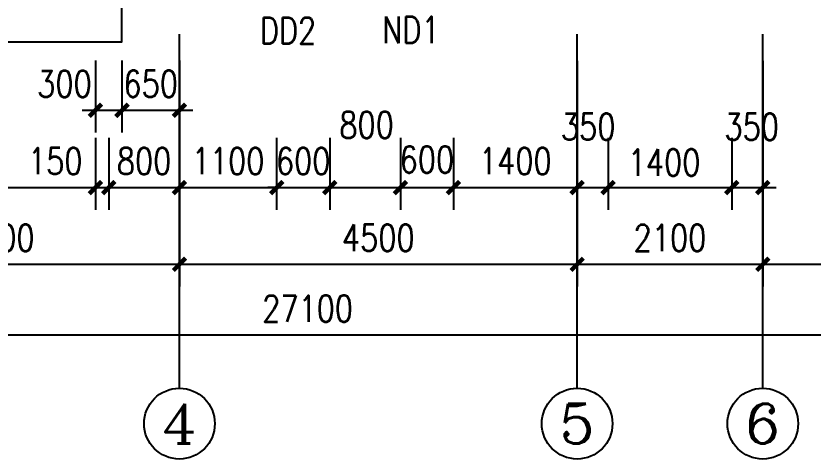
# Model space of a CAD drawing. Extents: x 535358 to 858566, y -185481 to -98609.
# Drawn here: x 730418 to 739437, y -143632 to -138624 of the extents above; entities that cross this region are included whole.
import ezdxf
from ezdxf.enums import TextEntityAlignment as Align

# ---------------------------------------------------------------- set-up
doc = ezdxf.new("R2010")
doc.units = 0
doc.header["$LTSCALE"] = 1000
doc.header["$MEASUREMENT"] = 0
doc.layers.get('0').update_dxf_attribs({"linetype": 'CONTINUOUS'})
doc.layers.get('DEFPOINTS').update_dxf_attribs({"linetype": 'CONTINUOUS'})
for name, color, linetype in [('AXIS', 3, 'CONTINUOUS'), ('AXIS_TEXT', 3, 'CONTINUOUS'), ('LEVL', 3, 'CONTINUOUS'), ('PUB_DIM', 3, 'CONTINUOUS'), ('STAIR', 2, 'CONTINUOUS')]:
    doc.layers.add(name, color=color, linetype=linetype)
doc.styles.add('COMPLEX', font='COMPLEX.shx')
doc.styles.add('dim_font', font='SIMPLEX.shx', dxfattribs={"width": 0.8})
doc.dimstyles.new('DIMN', dxfattribs={"dimtxt": 300, "dimasz": 100, "dimexe": 250, "dimexo": 300, "dimgap": 0, "dimtad": 0, "dimdec": 0, "dimzin": 0, "dimdsep": 46, "dimtxsty": 'dim_font', "dimblk": 'ARCHTICK', "dimcen": 0.09, "dimdle": 150, "dimclrt": 7, "dimazin": 0, "dimtfac": 1, "dimtdec": 0, "dimtix": 1, "dimtmove": 2, "dimatfit": 3, "dimldrblk": 'ARCHTICK', "dimfxl": 1, "dimtvp": 1, "dimtolj": 1, "dimtzin": 0, "dimarcsym": 0})

# ---------------------------------------------------------------- blocks, each defined once
blk = doc.blocks.new('_axiso')
blk.add_circle((0, 0), 0.5)
at = {"layer": 'AXIS_TEXT', "style": 'COMPLEX', "width": 1.041667}
blk.add_attdef('A', text='', height=0.56, dxfattribs=at).set_placement((-0.25, -0.28), (0.25, -0.28), align=Align.FIT)
blk = doc.blocks.new('_archtick')
at = {"const_width": 0.5}
blk.add_lwpolyline([(-0.7, -0.7), (0.7, 0.7)], dxfattribs=at)
blk = doc.blocks.new('*D263')
at = {"layer": 'AXIS', "color": 0, "lineweight": -2, "transparency": 16777216}
for p, q in [((736768.2, -139131.5), (736768.2, -141681.5)), ((738868.2, -139131.5), (738868.2, -141681.5)), ((739018.2, -141431.5), (736618.2, -141431.5))]:
    blk.add_line(p, q, dxfattribs=at)
at = {"layer": 'DEFPOINTS', "color": 0, "transparency": 16777216}
for p in [(736768.2, -138831.5), (738868.2, -138831.5), (736768.2, -141431.5)]:
    blk.add_point(p, dxfattribs=at)
at = {"layer": 'AXIS', "color": 0, "lineweight": -2, "transparency": 16777216, "xscale": 100, "yscale": 100, "zscale": 100, "rotation": 180}
blk.add_blockref('_archtick', (736768.2, -141431.5), dxfattribs=at)
at = {"layer": 'AXIS', "color": 0, "lineweight": -2, "transparency": 16777216, "xscale": 100, "yscale": 100, "zscale": 100}
blk.add_blockref('_archtick', (738868.2, -141431.5), dxfattribs=at)
at = {"layer": 'AXIS', "color": 7, "transparency": 16777216, "insert": (737818.2, -141131.5), "char_height": 300, "attachment_point": 5, "style": 'dim_font'}
blk.add_mtext('\\A1;2100', dxfattribs=at)
blk = doc.blocks.new('*D264')
at = {"layer": 'AXIS', "color": 0, "lineweight": -2, "transparency": 16777216}
for p, q in [((732268.2, -139131.5), (732268.2, -141681.5)), ((736768.2, -139131.5), (736768.2, -141681.5)), ((736918.2, -141431.5), (732118.2, -141431.5))]:
    blk.add_line(p, q, dxfattribs=at)
at = {"layer": 'DEFPOINTS', "color": 0, "transparency": 16777216}
for p in [(732268.2, -138831.5), (736768.2, -138831.5), (732268.2, -141431.5)]:
    blk.add_point(p, dxfattribs=at)
at = {"layer": 'AXIS', "color": 0, "lineweight": -2, "transparency": 16777216, "xscale": 100, "yscale": 100, "zscale": 100, "rotation": 180}
blk.add_blockref('_archtick', (732268.2, -141431.5), dxfattribs=at)
at = {"layer": 'AXIS', "color": 0, "lineweight": -2, "transparency": 16777216, "xscale": 100, "yscale": 100, "zscale": 100}
blk.add_blockref('_archtick', (736768.2, -141431.5), dxfattribs=at)
at = {"layer": 'AXIS', "color": 7, "transparency": 16777216, "insert": (734518.2, -141131.5), "char_height": 300, "attachment_point": 5, "style": 'dim_font'}
blk.add_mtext('\\A1;4500', dxfattribs=at)
blk = doc.blocks.new('*D265')
at = {"layer": 'AXIS', "color": 0, "lineweight": -2, "transparency": 16777216}
for p, q in [((728168.2, -139131.5), (728168.2, -141681.5)), ((732268.2, -139131.5), (732268.2, -141681.5)), ((732418.2, -141431.5), (728018.2, -141431.5))]:
    blk.add_line(p, q, dxfattribs=at)
at = {"layer": 'DEFPOINTS', "color": 0, "transparency": 16777216}
for p in [(728168.2, -138831.5), (732268.2, -138831.5), (728168.2, -141431.5)]:
    blk.add_point(p, dxfattribs=at)
at = {"layer": 'AXIS', "color": 0, "lineweight": -2, "transparency": 16777216, "xscale": 100, "yscale": 100, "zscale": 100, "rotation": 180}
blk.add_blockref('_archtick', (728168.2, -141431.5), dxfattribs=at)
at = {"layer": 'AXIS', "color": 0, "lineweight": -2, "transparency": 16777216, "xscale": 100, "yscale": 100, "zscale": 100}
blk.add_blockref('_archtick', (732268.2, -141431.5), dxfattribs=at)
at = {"layer": 'AXIS', "color": 7, "transparency": 16777216, "insert": (730218.2, -141131.5), "char_height": 300, "attachment_point": 5, "style": 'dim_font'}
blk.add_mtext('\\A1;4100', dxfattribs=at)
blk = doc.blocks.new('*D157')
at = {"layer": 'AXIS', "color": 0, "lineweight": -2, "transparency": 16777216}
for p, q in [((720168.2, -139131.5), (720168.2, -142481.5)), ((747268.2, -139131.5), (747268.2, -142481.5)), ((747418.2, -142231.5), (720018.2, -142231.5))]:
    blk.add_line(p, q, dxfattribs=at)
at = {"layer": 'DEFPOINTS', "color": 0, "transparency": 16777216}
for p in [(720168.2, -138831.5), (747268.2, -138831.5), (720168.2, -142231.5)]:
    blk.add_point(p, dxfattribs=at)
at = {"layer": 'AXIS', "color": 0, "lineweight": -2, "transparency": 16777216, "xscale": 100, "yscale": 100, "zscale": 100, "rotation": 180}
blk.add_blockref('_archtick', (720168.2, -142231.5), dxfattribs=at)
at = {"layer": 'AXIS', "color": 0, "lineweight": -2, "transparency": 16777216, "xscale": 100, "yscale": 100, "zscale": 100}
blk.add_blockref('_archtick', (747268.2, -142231.5), dxfattribs=at)
at = {"layer": 'AXIS', "color": 7, "transparency": 16777216, "insert": (733718.2, -141931.5), "char_height": 300, "attachment_point": 5, "style": 'dim_font'}
blk.add_mtext('\\A1;27100', dxfattribs=at)
blk = doc.blocks.new('*D158')
at = {"layer": 'DEFPOINTS', "color": 0, "transparency": 16777216}
for p in [(732268.2, -139702.1), (733368.2, -139702.1), (733368.2, -140563.7)]:
    blk.add_point(p, dxfattribs=at)
at = {"layer": 'PUB_DIM', "color": 0, "lineweight": -2, "transparency": 16777216}
for p, q in [((732268.2, -140002.1), (732268.2, -140813.7)), ((733368.2, -140002.1), (733368.2, -140813.7)), ((732118.2, -140563.7), (733518.2, -140563.7))]:
    blk.add_line(p, q, dxfattribs=at)
at = {"layer": 'PUB_DIM', "color": 0, "lineweight": -2, "transparency": 16777216, "xscale": 100, "yscale": 100, "zscale": 100, "rotation": 180}
blk.add_blockref('_archtick', (732268.2, -140563.7), dxfattribs=at)
at = {"layer": 'PUB_DIM', "color": 0, "lineweight": -2, "transparency": 16777216, "xscale": 100, "yscale": 100, "zscale": 100}
blk.add_blockref('_archtick', (733368.2, -140563.7), dxfattribs=at)
at = {"layer": 'PUB_DIM', "color": 7, "transparency": 16777216, "insert": (732818.2, -140263.7), "char_height": 300, "attachment_point": 5, "style": 'dim_font'}
blk.add_mtext('\\A1;1100', dxfattribs=at)
blk = doc.blocks.new('*D159')
at = {"layer": 'DEFPOINTS', "color": 0, "transparency": 16777216}
for p in [(733368.2, -139702.1), (733968.2, -139702.1), (733968.2, -140563.7)]:
    blk.add_point(p, dxfattribs=at)
at = {"layer": 'PUB_DIM', "color": 0, "lineweight": -2, "transparency": 16777216}
for p, q in [((733368.2, -140002.1), (733368.2, -140813.7)), ((733968.2, -140002.1), (733968.2, -140813.7)), ((733368.2, -140563.7), (733268.2, -140563.7)), ((733368.2, -140563.7), (733968.2, -140563.7)), ((733968.2, -140563.7), (734068.2, -140563.7))]:
    blk.add_line(p, q, dxfattribs=at)
at = {"layer": 'PUB_DIM', "color": 0, "lineweight": -2, "transparency": 16777216, "xscale": 100, "yscale": 100, "zscale": 100}
blk.add_blockref('_archtick', (733368.2, -140563.7), dxfattribs=at)
at = {"layer": 'PUB_DIM', "color": 0, "lineweight": -2, "transparency": 16777216, "xscale": 100, "yscale": 100, "zscale": 100, "rotation": 180}
blk.add_blockref('_archtick', (733968.2, -140563.7), dxfattribs=at)
at = {"layer": 'PUB_DIM', "color": 7, "transparency": 16777216, "insert": (733668.2, -140263.7), "char_height": 300, "attachment_point": 5, "style": 'dim_font'}
blk.add_mtext('\\A1;600', dxfattribs=at)
blk = doc.blocks.new('*D160')
at = {"layer": 'DEFPOINTS', "color": 0, "transparency": 16777216}
for p in [(733968.2, -139702.1), (734768.2, -139702.1), (734768.2, -140563.7)]:
    blk.add_point(p, dxfattribs=at)
at = {"layer": 'PUB_DIM', "color": 0, "lineweight": -2, "transparency": 16777216}
for p, q in [((733968.2, -140002.1), (733968.2, -140813.7)), ((734768.2, -140002.1), (734768.2, -140813.7)), ((733818.2, -140563.7), (734918.2, -140563.7))]:
    blk.add_line(p, q, dxfattribs=at)
at = {"layer": 'PUB_DIM', "color": 0, "lineweight": -2, "transparency": 16777216, "xscale": 100, "yscale": 100, "zscale": 100, "rotation": 180}
blk.add_blockref('_archtick', (733968.2, -140563.7), dxfattribs=at)
at = {"layer": 'PUB_DIM', "color": 0, "lineweight": -2, "transparency": 16777216, "xscale": 100, "yscale": 100, "zscale": 100}
blk.add_blockref('_archtick', (734768.2, -140563.7), dxfattribs=at)
at = {"layer": 'PUB_DIM', "color": 7, "transparency": 16777216, "insert": (734386.2, -139856.4), "char_height": 300, "attachment_point": 5, "style": 'dim_font'}
blk.add_mtext('\\A1;800', dxfattribs=at)
blk = doc.blocks.new('*D161')
at = {"layer": 'DEFPOINTS', "color": 0, "transparency": 16777216}
for p in [(734768.2, -139702.1), (735368.2, -139702.1), (735368.2, -140563.7)]:
    blk.add_point(p, dxfattribs=at)
at = {"layer": 'PUB_DIM', "color": 0, "lineweight": -2, "transparency": 16777216}
for p, q in [((734768.2, -140002.1), (734768.2, -140813.7)), ((735368.2, -140002.1), (735368.2, -140813.7)), ((734618.2, -140563.7), (735518.2, -140563.7))]:
    blk.add_line(p, q, dxfattribs=at)
at = {"layer": 'PUB_DIM', "color": 0, "lineweight": -2, "transparency": 16777216, "xscale": 100, "yscale": 100, "zscale": 100, "rotation": 180}
blk.add_blockref('_archtick', (734768.2, -140563.7), dxfattribs=at)
at = {"layer": 'PUB_DIM', "color": 0, "lineweight": -2, "transparency": 16777216, "xscale": 100, "yscale": 100, "zscale": 100}
blk.add_blockref('_archtick', (735368.2, -140563.7), dxfattribs=at)
at = {"layer": 'PUB_DIM', "color": 7, "transparency": 16777216, "insert": (735068.2, -140248.1), "char_height": 300, "attachment_point": 5, "style": 'dim_font'}
blk.add_mtext('\\A1;600', dxfattribs=at)
blk = doc.blocks.new('*D162')
at = {"layer": 'DEFPOINTS', "color": 0, "transparency": 16777216}
for p in [(735368.2, -139702.1), (736768.2, -139702.1), (736768.2, -140563.7)]:
    blk.add_point(p, dxfattribs=at)
at = {"layer": 'PUB_DIM', "color": 0, "lineweight": -2, "transparency": 16777216}
for p, q in [((735368.2, -140002.1), (735368.2, -140813.7)), ((736768.2, -140002.1), (736768.2, -140813.7)), ((735218.2, -140563.7), (736918.2, -140563.7))]:
    blk.add_line(p, q, dxfattribs=at)
at = {"layer": 'PUB_DIM', "color": 0, "lineweight": -2, "transparency": 16777216, "xscale": 100, "yscale": 100, "zscale": 100, "rotation": 180}
blk.add_blockref('_archtick', (735368.2, -140563.7), dxfattribs=at)
at = {"layer": 'PUB_DIM', "color": 0, "lineweight": -2, "transparency": 16777216, "xscale": 100, "yscale": 100, "zscale": 100}
blk.add_blockref('_archtick', (736768.2, -140563.7), dxfattribs=at)
at = {"layer": 'PUB_DIM', "color": 7, "transparency": 16777216, "insert": (736068.2, -140263.7), "char_height": 300, "attachment_point": 5, "style": 'dim_font'}
blk.add_mtext('\\A1;1400', dxfattribs=at)
blk = doc.blocks.new('*D163')
at = {"layer": 'DEFPOINTS', "color": 0, "transparency": 16777216}
for p in [(736768.2, -139702.1), (737118.2, -139702.1), (737118.2, -140563.7)]:
    blk.add_point(p, dxfattribs=at)
at = {"layer": 'PUB_DIM', "color": 0, "lineweight": -2, "transparency": 16777216}
for p, q in [((736768.2, -140002.1), (736768.2, -140813.7)), ((737118.2, -140002.1), (737118.2, -140813.7)), ((736618.2, -140563.7), (737268.2, -140563.7))]:
    blk.add_line(p, q, dxfattribs=at)
at = {"layer": 'PUB_DIM', "color": 0, "lineweight": -2, "transparency": 16777216, "xscale": 100, "yscale": 100, "zscale": 100, "rotation": 180}
blk.add_blockref('_archtick', (736768.2, -140563.7), dxfattribs=at)
at = {"layer": 'PUB_DIM', "color": 0, "lineweight": -2, "transparency": 16777216, "xscale": 100, "yscale": 100, "zscale": 100}
blk.add_blockref('_archtick', (737118.2, -140563.7), dxfattribs=at)
at = {"layer": 'PUB_DIM', "color": 7, "transparency": 16777216, "insert": (736893.2, -139875.7), "char_height": 300, "attachment_point": 5, "style": 'dim_font'}
blk.add_mtext('\\A1;350', dxfattribs=at)
blk = doc.blocks.new('*D164')
at = {"layer": 'DEFPOINTS', "color": 0, "transparency": 16777216}
for p in [(737118.2, -139702.1), (738518.2, -139702.1), (738518.2, -140563.7)]:
    blk.add_point(p, dxfattribs=at)
at = {"layer": 'PUB_DIM', "color": 0, "lineweight": -2, "transparency": 16777216}
for p, q in [((737118.2, -140002.1), (737118.2, -140813.7)), ((738518.2, -140002.1), (738518.2, -140813.7)), ((736968.2, -140563.7), (738668.2, -140563.7))]:
    blk.add_line(p, q, dxfattribs=at)
at = {"layer": 'PUB_DIM', "color": 0, "lineweight": -2, "transparency": 16777216, "xscale": 100, "yscale": 100, "zscale": 100, "rotation": 180}
blk.add_blockref('_archtick', (737118.2, -140563.7), dxfattribs=at)
at = {"layer": 'PUB_DIM', "color": 0, "lineweight": -2, "transparency": 16777216, "xscale": 100, "yscale": 100, "zscale": 100}
blk.add_blockref('_archtick', (738518.2, -140563.7), dxfattribs=at)
at = {"layer": 'PUB_DIM', "color": 7, "transparency": 16777216, "insert": (737751.7, -140279.5), "char_height": 300, "attachment_point": 5, "style": 'dim_font'}
blk.add_mtext('\\A1;1400', dxfattribs=at)
blk = doc.blocks.new('*D165')
at = {"layer": 'DEFPOINTS', "color": 0, "transparency": 16777216}
for p in [(738518.2, -139702.1), (738868.2, -139702.1), (738868.2, -140563.7)]:
    blk.add_point(p, dxfattribs=at)
at = {"layer": 'PUB_DIM', "color": 0, "lineweight": -2, "transparency": 16777216}
for p, q in [((738518.2, -140002.1), (738518.2, -140813.7)), ((738868.2, -140002.1), (738868.2, -140813.7)), ((738368.2, -140563.7), (739018.2, -140563.7))]:
    blk.add_line(p, q, dxfattribs=at)
at = {"layer": 'PUB_DIM', "color": 0, "lineweight": -2, "transparency": 16777216, "xscale": 100, "yscale": 100, "zscale": 100, "rotation": 180}
blk.add_blockref('_archtick', (738518.2, -140563.7), dxfattribs=at)
at = {"layer": 'PUB_DIM', "color": 0, "lineweight": -2, "transparency": 16777216, "xscale": 100, "yscale": 100, "zscale": 100}
blk.add_blockref('_archtick', (738868.2, -140563.7), dxfattribs=at)
at = {"layer": 'PUB_DIM', "color": 7, "transparency": 16777216, "insert": (738743.2, -139876.9), "char_height": 300, "attachment_point": 5, "style": 'dim_font'}
blk.add_mtext('\\A1;350', dxfattribs=at)
blk = doc.blocks.new('*D218')
at = {"layer": 'AXIS', "color": 0, "lineweight": -2, "transparency": 16777216}
for p, q in [((738868.2, -139131.5), (738868.2, -141681.5)), ((747268.2, -139131.5), (747268.2, -141681.5)), ((747418.2, -141431.5), (738718.2, -141431.5))]:
    blk.add_line(p, q, dxfattribs=at)
at = {"layer": 'DEFPOINTS', "color": 0, "transparency": 16777216}
for p in [(738868.2, -138831.5), (747268.2, -138831.5), (738868.2, -141431.5)]:
    blk.add_point(p, dxfattribs=at)
at = {"layer": 'AXIS', "color": 0, "lineweight": -2, "transparency": 16777216, "xscale": 100, "yscale": 100, "zscale": 100, "rotation": 180}
blk.add_blockref('_archtick', (738868.2, -141431.5), dxfattribs=at)
at = {"layer": 'AXIS', "color": 0, "lineweight": -2, "transparency": 16777216, "xscale": 100, "yscale": 100, "zscale": 100}
blk.add_blockref('_archtick', (747268.2, -141431.5), dxfattribs=at)
at = {"layer": 'AXIS', "color": 7, "transparency": 16777216, "insert": (743068.2, -141131.5), "char_height": 300, "attachment_point": 5, "style": 'dim_font'}
blk.add_mtext('\\A1;8400', dxfattribs=at)
blk = doc.blocks.new('*D226')
at = {"layer": 'DEFPOINTS', "color": 0, "transparency": 16777216}
for p in [(731468.2, -139702.1), (732268.2, -139702.1), (732268.2, -140563.7)]:
    blk.add_point(p, dxfattribs=at)
at = {"layer": 'PUB_DIM', "color": 0, "lineweight": -2, "transparency": 16777216}
for p, q in [((731468.2, -140002.1), (731468.2, -140813.7)), ((732268.2, -140002.1), (732268.2, -140813.7)), ((731318.2, -140563.7), (732418.2, -140563.7))]:
    blk.add_line(p, q, dxfattribs=at)
at = {"layer": 'PUB_DIM', "color": 0, "lineweight": -2, "transparency": 16777216, "xscale": 100, "yscale": 100, "zscale": 100, "rotation": 180}
blk.add_blockref('_archtick', (731468.2, -140563.7), dxfattribs=at)
at = {"layer": 'PUB_DIM', "color": 0, "lineweight": -2, "transparency": 16777216, "xscale": 100, "yscale": 100, "zscale": 100}
blk.add_blockref('_archtick', (732268.2, -140563.7), dxfattribs=at)
at = {"layer": 'PUB_DIM', "color": 7, "transparency": 16777216, "insert": (731868.2, -140263.7), "char_height": 300, "attachment_point": 5, "style": 'dim_font'}
blk.add_mtext('\\A1;800', dxfattribs=at)
blk = doc.blocks.new('*D1120')
at = {"layer": 'DEFPOINTS', "color": 0, "transparency": 16777216}
for p in [(731318.2, -139702.1), (731468.2, -139702.1), (731468.2, -140563.7)]:
    blk.add_point(p, dxfattribs=at)
at = {"layer": 'PUB_DIM', "color": 0, "lineweight": -2, "transparency": 16777216}
for p, q in [((731318.2, -140002.1), (731318.2, -140813.7)), ((731468.2, -140002.1), (731468.2, -140813.7)), ((731168.2, -140563.7), (731618.2, -140563.7))]:
    blk.add_line(p, q, dxfattribs=at)
at = {"layer": 'PUB_DIM', "color": 0, "lineweight": -2, "transparency": 16777216, "xscale": 100, "yscale": 100, "zscale": 100, "rotation": 180}
blk.add_blockref('_archtick', (731318.2, -140563.7), dxfattribs=at)
at = {"layer": 'PUB_DIM', "color": 0, "lineweight": -2, "transparency": 16777216, "xscale": 100, "yscale": 100, "zscale": 100}
blk.add_blockref('_archtick', (731468.2, -140563.7), dxfattribs=at)
at = {"layer": 'PUB_DIM', "color": 7, "transparency": 16777216, "insert": (730862.9, -140263.7), "char_height": 300, "attachment_point": 5, "style": 'dim_font'}
blk.add_mtext('\\A1;150', dxfattribs=at)
blk = doc.blocks.new('*D1128')
at = {"layer": 'DEFPOINTS', "color": 0, "transparency": 16777216}
for p in [(721318.2, -139702.1), (731318.2, -139790), (731318.2, -140563.7)]:
    blk.add_point(p, dxfattribs=at)
at = {"layer": 'PUB_DIM', "color": 0, "lineweight": -2, "transparency": 16777216}
for p, q in [((721318.2, -140002.1), (721318.2, -140813.7)), ((731318.2, -140090), (731318.2, -140813.7)), ((721168.2, -140563.7), (731468.2, -140563.7))]:
    blk.add_line(p, q, dxfattribs=at)
at = {"layer": 'PUB_DIM', "color": 0, "lineweight": -2, "transparency": 16777216, "xscale": 100, "yscale": 100, "zscale": 100, "rotation": 180}
blk.add_blockref('_archtick', (721318.2, -140563.7), dxfattribs=at)
at = {"layer": 'PUB_DIM', "color": 0, "lineweight": -2, "transparency": 16777216, "xscale": 100, "yscale": 100, "zscale": 100}
blk.add_blockref('_archtick', (731318.2, -140563.7), dxfattribs=at)
at = {"layer": 'PUB_DIM', "color": 7, "transparency": 16777216, "insert": (726318.2, -140263.7), "char_height": 300, "attachment_point": 5, "style": 'dim_font'}
blk.add_mtext('\\A1;10000', dxfattribs=at)
blk = doc.blocks.new('*D1129')
at = {"layer": 'DEFPOINTS', "color": 0, "transparency": 16777216}
for p in [(731318.2, -138829), (731618.2, -138829), (731618.2, -139690.5)]:
    blk.add_point(p, dxfattribs=at)
at = {"layer": 'PUB_DIM', "color": 0, "lineweight": -2, "transparency": 16777216}
for p, q in [((731318.2, -139129), (731318.2, -139940.5)), ((731618.2, -139129), (731618.2, -139940.5)), ((731168.2, -139690.5), (731768.2, -139690.5))]:
    blk.add_line(p, q, dxfattribs=at)
at = {"layer": 'PUB_DIM', "color": 0, "lineweight": -2, "transparency": 16777216, "xscale": 100, "yscale": 100, "zscale": 100, "rotation": 180}
blk.add_blockref('_archtick', (731318.2, -139690.5), dxfattribs=at)
at = {"layer": 'PUB_DIM', "color": 0, "lineweight": -2, "transparency": 16777216, "xscale": 100, "yscale": 100, "zscale": 100}
blk.add_blockref('_archtick', (731618.2, -139690.5), dxfattribs=at)
at = {"layer": 'PUB_DIM', "color": 7, "transparency": 16777216, "insert": (730967.5, -139392.8), "char_height": 300, "attachment_point": 5, "style": 'dim_font'}
blk.add_mtext('\\A1;300', dxfattribs=at)
blk = doc.blocks.new('*D1130')
at = {"layer": 'DEFPOINTS', "color": 0, "transparency": 16777216}
for p in [(731618.2, -138829), (732268.2, -138829), (732268.2, -139690.5)]:
    blk.add_point(p, dxfattribs=at)
at = {"layer": 'PUB_DIM', "color": 0, "lineweight": -2, "transparency": 16777216}
for p, q in [((731618.2, -139129), (731618.2, -139940.5)), ((732268.2, -139129), (732268.2, -139940.5)), ((731468.2, -139690.5), (732418.2, -139690.5))]:
    blk.add_line(p, q, dxfattribs=at)
at = {"layer": 'PUB_DIM', "color": 0, "lineweight": -2, "transparency": 16777216, "xscale": 100, "yscale": 100, "zscale": 100, "rotation": 180}
blk.add_blockref('_archtick', (731618.2, -139690.5), dxfattribs=at)
at = {"layer": 'PUB_DIM', "color": 0, "lineweight": -2, "transparency": 16777216, "xscale": 100, "yscale": 100, "zscale": 100}
blk.add_blockref('_archtick', (732268.2, -139690.5), dxfattribs=at)
at = {"layer": 'PUB_DIM', "color": 7, "transparency": 16777216, "insert": (731943.2, -139390.5), "char_height": 300, "attachment_point": 5, "style": 'dim_font'}
blk.add_mtext('\\A1;650', dxfattribs=at)

msp = doc.modelspace()

# ---------------------------------------------------------------- linework, layer by layer
at = {"layer": 'AXIS'}
for p, q in [((732268.2, -142831.5), (732268.2, -138831.5)), ((736768.2, -142831.5), (736768.2, -138831.5)), ((738868.2, -142831.5), (738868.2, -138831.5))]:
    msp.add_line(p, q, dxfattribs=at)
at = {"layer": 'STAIR'}
msp.add_lwpolyline([(721018.2, -136966.8), (721018.2, -138916.8), (731618.2, -138916.8), (731618.2, -136966.8)], dxfattribs=at)

# ---------------------------------------------------------------- block references
at = {"layer": 'AXIS'}
ref = msp.add_blockref('_axiso', (732268.2, -143231.5), dxfattribs=dict(at, xscale=800, yscale=800, zscale=800))
ref.add_attrib('A', '4', dxfattribs={"layer": 'AXIS_TEXT', "height": 448, "style": 'COMPLEX', "width": 1.171875}).set_placement((732068.2, -143455.5), (732468.2, -143455.5), align=Align.FIT)
ref = msp.add_blockref('_axiso', (736768.2, -143231.5), dxfattribs=dict(at, xscale=800, yscale=800, zscale=800))
ref.add_attrib('A', '5', dxfattribs={"layer": 'AXIS_TEXT', "height": 448, "style": 'COMPLEX', "width": 1.339286}).set_placement((736568.2, -143455.5), (736968.2, -143455.5), align=Align.FIT)
ref = msp.add_blockref('_axiso', (738868.2, -143231.5), dxfattribs=dict(at, xscale=800, yscale=800, zscale=800))
ref.add_attrib('A', '6', dxfattribs={"layer": 'AXIS_TEXT', "height": 448, "style": 'COMPLEX', "width": 1.339286}).set_placement((738668.2, -143455.5), (739068.2, -143455.5), align=Align.FIT)

# ---------------------------------------------------------------- texts
at = {"layer": 'LEVL', "color": 7, "style": 'dim_font', "width": 0.8}
for s, p in [('DD2', (733496.7, -138790)), ('ND1', (734886.9, -138781.8))]:
    msp.add_text(s, height=300, dxfattribs=at).set_placement(p, align=Align.MIDDLE)

# ---------------------------------------------------------------- dimensions: what is measured, and where the dimension line sits
at = {"layer": 'AXIS'}
for base, p1, p2, picture, middle in [((720168.2, -142231.5), (747268.2, -138831.5), (720168.2, -138831.5), '*D157', (733718.2, -141931.5)), ((728168.2, -141431.5), (732268.2, -138831.5), (728168.2, -138831.5), '*D265', (730218.2, -141131.5)), ((732268.2, -141431.5), (736768.2, -138831.5), (732268.2, -138831.5), '*D264', (734518.2, -141131.5)), ((736768.2, -141431.5), (738868.2, -138831.5), (736768.2, -138831.5), '*D263', (737818.2, -141131.5)), ((738868.2, -141431.5), (747268.2, -138831.5), (738868.2, -138831.5), '*D218', (743068.2, -141131.5))]:
    dim = msp.add_linear_dim(base=base, p1=p1, p2=p2, angle=180, dimstyle='DIMN', dxfattribs=at)
    dim.commit()
    dim.dimension.update_dxf_attribs({"geometry": picture, "text_midpoint": middle})
at = {"layer": 'PUB_DIM', "color": 30}
for base, p1, p2, picture, middle in [((731618.2, -139690.5), (731318.2, -138829), (731618.2, -138829), '*D1129', (730967.5, -139392.8)), ((734768.2, -140563.7), (733968.2, -139702.1), (734768.2, -139702.1), '*D160', (734386.2, -139856.4)), ((737118.2, -140563.7), (736768.2, -139702.1), (737118.2, -139702.1), '*D163', (736893.2, -139875.7)), ((738868.2, -140563.7), (738518.2, -139702.1), (738868.2, -139702.1), '*D165', (738743.2, -139876.9)), ((731468.2, -140563.7), (731318.2, -139702.1), (731468.2, -139702.1), '*D1120', (730862.9, -140263.7)), ((735368.2, -140563.7), (734768.2, -139702.1), (735368.2, -139702.1), '*D161', (735068.2, -140248.1)), ((738518.2, -140563.7), (737118.2, -139702.1), (738518.2, -139702.1), '*D164', (737751.7, -140279.5))]:
    dim = msp.add_linear_dim(base=base, p1=p1, p2=p2, dimstyle='DIMN', dxfattribs=at)
    dim.commit()
    dim.dimension.update_dxf_attribs({"geometry": picture, "text_midpoint": middle, "dimtype": 160})
for base, p1, p2, picture, middle in [((732268.2, -139690.5), (731618.2, -138829), (732268.2, -138829), '*D1130', (731943.2, -139390.5)), ((731318.2, -140563.7), (721318.2, -139702.1), (731318.2, -139790), '*D1128', (726318.2, -140263.7)), ((732268.2, -140563.7), (731468.2, -139702.1), (732268.2, -139702.1), '*D226', (731868.2, -140263.7)), ((733368.2, -140563.7), (732268.2, -139702.1), (733368.2, -139702.1), '*D158', (732818.2, -140263.7)), ((733968.2, -140563.7), (733368.2, -139702.1), (733968.2, -139702.1), '*D159', (733668.2, -140263.7)), ((736768.2, -140563.7), (735368.2, -139702.1), (736768.2, -139702.1), '*D162', (736068.2, -140263.7))]:
    dim = msp.add_linear_dim(base=base, p1=p1, p2=p2, dimstyle='DIMN', dxfattribs=at)
    dim.commit()
    dim.dimension.update_dxf_attribs({"geometry": picture, "text_midpoint": middle})

doc.saveas('drawing.dxf')
